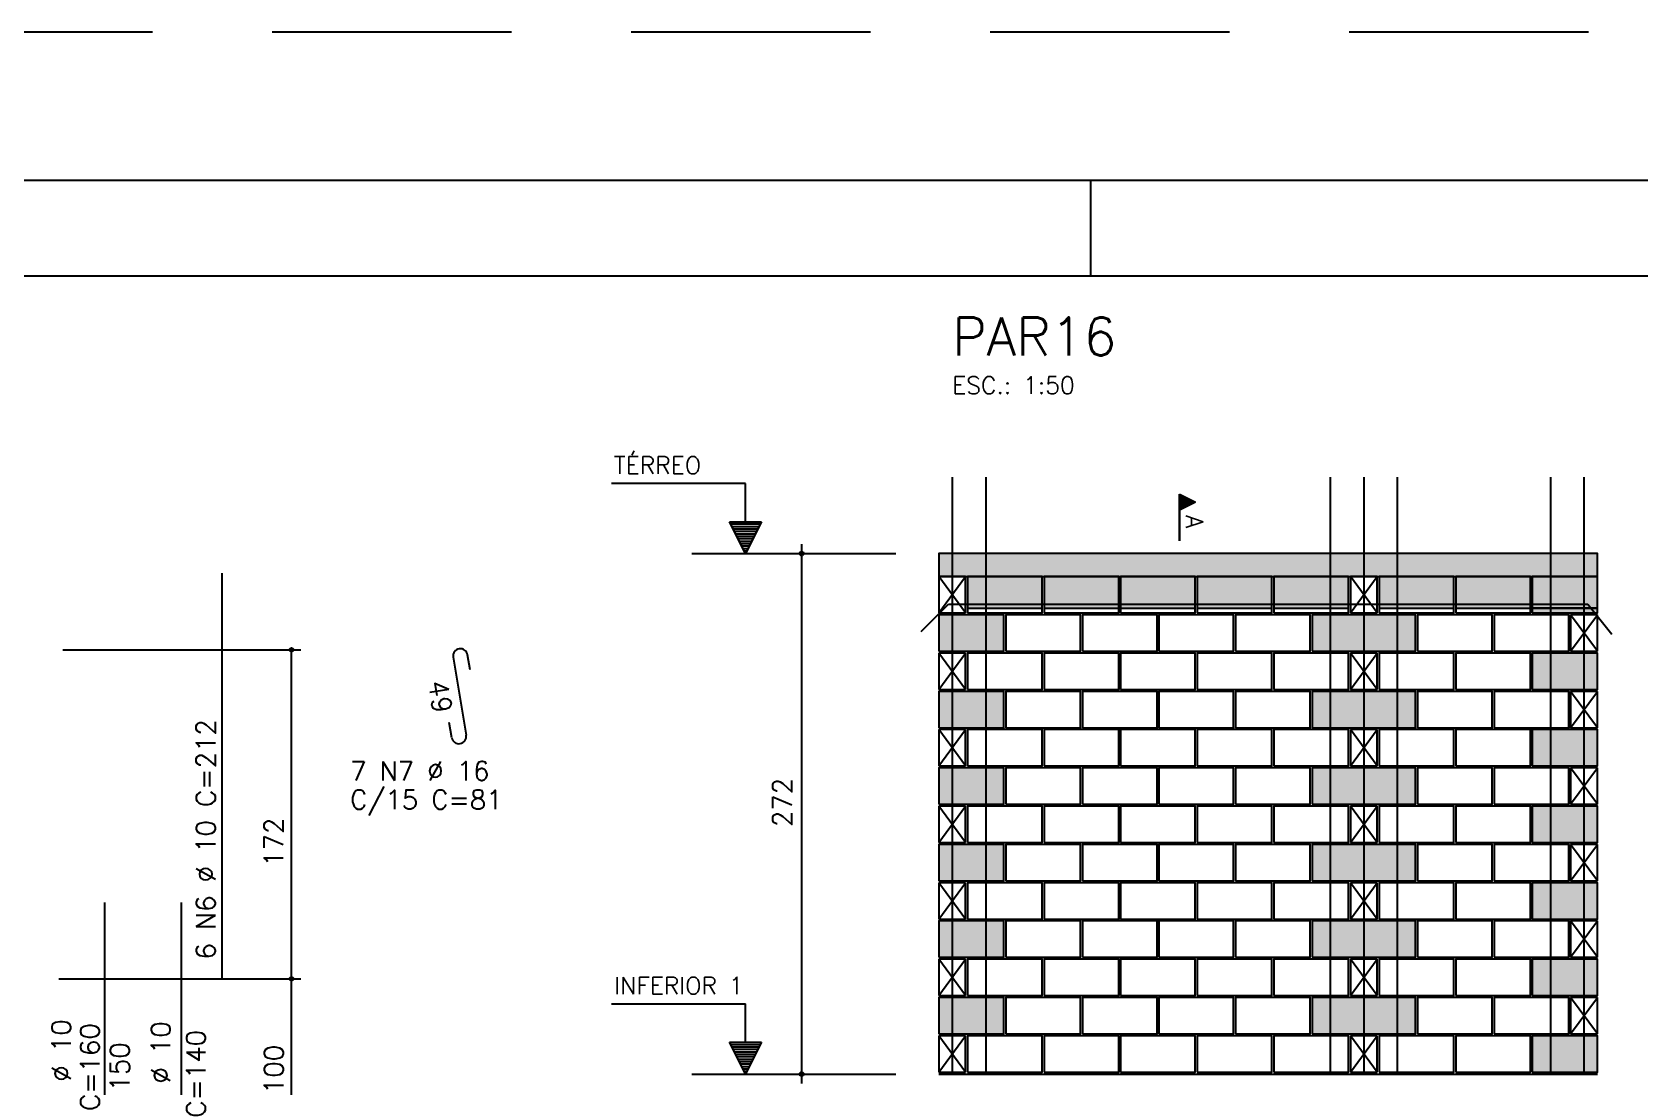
# Model space of a CAD drawing. Extents: x -1.9 to 86, y -1.6 to 60.9.
# Drawn here: x 36.04 to 52.84, y 49.92 to 60.95 of the extents above; entities that cross this region are included whole.
import ezdxf

# ---------------------------------------------------------------- set-up
doc = ezdxf.new("R2010")
doc.units = 0
doc.header["$MEASUREMENT"] = 0
doc.linetypes.add('HIDDEN', pattern=[0.375, 0.25, -0.125])
doc.layers.get('0').update_dxf_attribs({"linetype": 'CONTINUOUS'})
doc.layers.get('Defpoints').update_dxf_attribs({"linetype": 'CONTINUOUS'})
for name, color, linetype in [('ARQ_FOLHA', 7, 'CONTINUOUS'), ('PENA_01', 1, 'CONTINUOUS'), ('PENA_02', 2, 'CONTINUOUS'), ('PENA_03', 3, 'CONTINUOUS'), ('PENA_05', 5, 'CONTINUOUS'), ('PENA_06', 6, 'CONTINUOUS'), ('PENA_09', 254, 'CONTINUOUS'), ('PENA_11', 252, 'CONTINUOUS'), ('PENA_19', 240, 'CONTINUOUS'), ('PENA_21', 100, 'CONTINUOUS')]:
    doc.layers.add(name, color=color, linetype=linetype)
doc.styles.get("Standard").update_dxf_attribs({"font": 'ROMANS.SHX'})

# ---------------------------------------------------------------- blocks, each defined once
blk = doc.blocks.new('FOLHA A1 - 841 X 594')
at = {"layer": 'ARQ_FOLHA', "color": 1}
blk.add_line((-370, 584), (-370, 594), dxfattribs=at)
for points in [[(-841, 0), (0, 0), (0, 594), (-841, 594)], [(-816, 10), (-10, 10), (-10, 584), (-816, 584)]]:
    blk.add_lwpolyline(points, close=True, dxfattribs=at)
at = {"layer": 'Defpoints', "color": 8, "linetype": 'HIDDEN', "ltscale": 100}
blk.add_lwpolyline([(-860.5, 609.5), (-860.5, -15.5), (19.5, -15.5), (19.5, 609.5)], close=True, dxfattribs=at)
blk = doc.blocks.new('*U24')
blk.add_blockref('FOLHA A1 - 841 X 594', (0, 0))

msp = doc.modelspace()

# ---------------------------------------------------------------- linework, layer by layer
at = {"layer": 'PENA_01', "linetype": 'Continuous'}
for p, q in [((42.933913, 55.493578), (45.064776, 55.493578)), ((45.812268, 54.923578), (46.592268, 54.923578)), ((46.612268, 54.923578), (47.392268, 54.923578)), ((47.412268, 54.923578), (48.192268, 54.923578)), ((48.212268, 54.923578), (48.992268, 54.923578)), ((49.012268, 54.923578), (49.792268, 54.923578)), ((50.112268, 54.923578), (50.892268, 54.923578)), ((50.912268, 54.923578), (51.692268, 54.923578)), ((51.712268, 54.923578), (52.392268, 54.923578)), ((42.933913, 50.053578), (45.064776, 50.053578))]:
    msp.add_line(p, q, dxfattribs=at)
at = {"layer": 'PENA_02', "linetype": 'Continuous'}
for p, q in [((45.792268, 55.253578), (45.512268, 55.253578)), ((45.512268, 55.253578), (45.512268, 54.873578)), ((45.792268, 54.873578), (45.792268, 55.253578)), ((50.092268, 55.253578), (49.812268, 55.253578)), ((49.812268, 55.253578), (49.812268, 54.873578)), ((50.092268, 54.873578), (50.092268, 55.253578)), ((45.512268, 54.873578), (45.792268, 54.873578)), ((49.812268, 54.873578), (50.092268, 54.873578)), ((52.392268, 54.853578), (52.112268, 54.853578)), ((52.112268, 54.853578), (52.112268, 54.473578)), ((52.392268, 54.473578), (52.392268, 54.853578)), ((45.792268, 54.453578), (45.512268, 54.453578)), ((45.512268, 54.453578), (45.512268, 54.073578)), ((45.792268, 54.073578), (45.792268, 54.453578)), ((50.092268, 54.453578), (49.812268, 54.453578)), ((49.812268, 54.453578), (49.812268, 54.073578)), ((50.092268, 54.073578), (50.092268, 54.453578)), ((52.112268, 54.473578), (52.392268, 54.473578)), ((45.512268, 54.073578), (45.792268, 54.073578)), ((49.812268, 54.073578), (50.092268, 54.073578)), ((52.392268, 54.053578), (52.112268, 54.053578)), ((52.112268, 54.053578), (52.112268, 53.673578)), ((52.392268, 53.673578), (52.392268, 54.053578)), ((45.792268, 53.653578), (45.512268, 53.653578)), ((45.512268, 53.653578), (45.512268, 53.273578)), ((45.792268, 53.273578), (45.792268, 53.653578)), ((50.092268, 53.653578), (49.812268, 53.653578)), ((49.812268, 53.653578), (49.812268, 53.273578)), ((50.092268, 53.273578), (50.092268, 53.653578)), ((52.112268, 53.673578), (52.392268, 53.673578)), ((45.512268, 53.273578), (45.792268, 53.273578)), ((49.812268, 53.273578), (50.092268, 53.273578)), ((52.392268, 53.253578), (52.112268, 53.253578)), ((52.112268, 53.253578), (52.112268, 52.873578)), ((52.392268, 52.873578), (52.392268, 53.253578)), ((45.792268, 52.853578), (45.512268, 52.853578)), ((45.512268, 52.853578), (45.512268, 52.473578)), ((45.792268, 52.473578), (45.792268, 52.853578)), ((50.092268, 52.853578), (49.812268, 52.853578)), ((49.812268, 52.853578), (49.812268, 52.473578)), ((50.092268, 52.473578), (50.092268, 52.853578)), ((52.112268, 52.873578), (52.392268, 52.873578)), ((45.512268, 52.473578), (45.792268, 52.473578)), ((49.812268, 52.473578), (50.092268, 52.473578)), ((52.392268, 52.453578), (52.112268, 52.453578)), ((52.112268, 52.453578), (52.112268, 52.073578)), ((52.392268, 52.073578), (52.392268, 52.453578)), ((52.112268, 52.073578), (52.392268, 52.073578)), ((45.792268, 52.053578), (45.512268, 52.053578)), ((45.512268, 52.053578), (45.512268, 51.673578)), ((45.792268, 51.673578), (45.792268, 52.053578)), ((50.092268, 52.053578), (49.812268, 52.053578)), ((49.812268, 52.053578), (49.812268, 51.673578)), ((50.092268, 51.673578), (50.092268, 52.053578)), ((45.512268, 51.673578), (45.792268, 51.673578)), ((49.812268, 51.673578), (50.092268, 51.673578)), ((52.392268, 51.653578), (52.112268, 51.653578)), ((52.112268, 51.653578), (52.112268, 51.273578)), ((52.392268, 51.273578), (52.392268, 51.653578)), ((45.792268, 51.253578), (45.512268, 51.253578)), ((45.512268, 51.253578), (45.512268, 50.873578)), ((45.792268, 50.873578), (45.792268, 51.253578)), ((50.092268, 51.253578), (49.812268, 51.253578)), ((49.812268, 51.253578), (49.812268, 50.873578)), ((50.092268, 50.873578), (50.092268, 51.253578)), ((52.112268, 51.273578), (52.392268, 51.273578)), ((45.512268, 50.873578), (45.792268, 50.873578)), ((49.812268, 50.873578), (50.092268, 50.873578)), ((52.392268, 50.853578), (52.112268, 50.853578)), ((52.112268, 50.853578), (52.112268, 50.473578)), ((52.392268, 50.473578), (52.392268, 50.853578)), ((45.792268, 50.453578), (45.512268, 50.453578)), ((45.512268, 50.453578), (45.512268, 50.073578)), ((45.792268, 50.073578), (45.792268, 50.453578)), ((50.092268, 50.453578), (49.812268, 50.453578)), ((49.812268, 50.453578), (49.812268, 50.073578)), ((50.092268, 50.073578), (50.092268, 50.453578)), ((52.112268, 50.473578), (52.392268, 50.473578)), ((45.512268, 50.073578), (45.792268, 50.073578)), ((45.512268, 50.053578), (52.392268, 50.053578)), ((49.812268, 50.073578), (50.092268, 50.073578))]:
    msp.add_line(p, q, dxfattribs=at)
for points in [[(45.512268, 55.253578), (52.392268, 55.253578), (52.392268, 55.493578), (45.512268, 55.493578), (45.512268, 55.253578)], [(45.812268, 54.873578), (46.592268, 54.873578), (46.592268, 55.253578), (45.812268, 55.253578), (45.812268, 54.873578)], [(46.612268, 54.873578), (47.392268, 54.873578), (47.392268, 55.253578), (46.612268, 55.253578), (46.612268, 54.873578)], [(47.412268, 54.873578), (48.192268, 54.873578), (48.192268, 55.253578), (47.412268, 55.253578), (47.412268, 54.873578)], [(48.212268, 54.873578), (48.992268, 54.873578), (48.992268, 55.253578), (48.212268, 55.253578), (48.212268, 54.873578)], [(49.012268, 54.873578), (49.792268, 54.873578), (49.792268, 55.253578), (49.012268, 55.253578), (49.012268, 54.873578)], [(50.112268, 54.873578), (50.892268, 54.873578), (50.892268, 55.253578), (50.112268, 55.253578), (50.112268, 54.873578)], [(50.912268, 54.873578), (51.692268, 54.873578), (51.692268, 55.253578), (50.912268, 55.253578), (50.912268, 54.873578)], [(51.712268, 54.873578), (52.392268, 54.873578), (52.392268, 55.253578), (51.712268, 55.253578), (51.712268, 54.873578)], [(45.512268, 54.473578), (46.192268, 54.473578), (46.192268, 54.853578), (45.512268, 54.853578), (45.512268, 54.473578)], [(46.212268, 54.473578), (46.992268, 54.473578), (46.992268, 54.853578), (46.212268, 54.853578), (46.212268, 54.473578)], [(47.012268, 54.473578), (47.792268, 54.473578), (47.792268, 54.853578), (47.012268, 54.853578), (47.012268, 54.473578)], [(47.812268, 54.473578), (48.592268, 54.473578), (48.592268, 54.853578), (47.812268, 54.853578), (47.812268, 54.473578)], [(48.612268, 54.473578), (49.392268, 54.473578), (49.392268, 54.853578), (48.612268, 54.853578), (48.612268, 54.473578)], [(49.412268, 54.473578), (50.492268, 54.473578), (50.492268, 54.853578), (49.412268, 54.853578), (49.412268, 54.473578)], [(50.512268, 54.473578), (51.292268, 54.473578), (51.292268, 54.853578), (50.512268, 54.853578), (50.512268, 54.473578)], [(51.312268, 54.473578), (52.092268, 54.473578), (52.092268, 54.853578), (51.312268, 54.853578), (51.312268, 54.473578)], [(45.812268, 54.073578), (46.592268, 54.073578), (46.592268, 54.453578), (45.812268, 54.453578), (45.812268, 54.073578)], [(46.612268, 54.073578), (47.392268, 54.073578), (47.392268, 54.453578), (46.612268, 54.453578), (46.612268, 54.073578)], [(47.412268, 54.073578), (48.192268, 54.073578), (48.192268, 54.453578), (47.412268, 54.453578), (47.412268, 54.073578)], [(48.212268, 54.073578), (48.992268, 54.073578), (48.992268, 54.453578), (48.212268, 54.453578), (48.212268, 54.073578)], [(49.012268, 54.073578), (49.792268, 54.073578), (49.792268, 54.453578), (49.012268, 54.453578), (49.012268, 54.073578)], [(50.112268, 54.073578), (50.892268, 54.073578), (50.892268, 54.453578), (50.112268, 54.453578), (50.112268, 54.073578)], [(50.912268, 54.073578), (51.692268, 54.073578), (51.692268, 54.453578), (50.912268, 54.453578), (50.912268, 54.073578)], [(51.712268, 54.073578), (52.392268, 54.073578), (52.392268, 54.453578), (51.712268, 54.453578), (51.712268, 54.073578)], [(45.512268, 53.673578), (46.192268, 53.673578), (46.192268, 54.053578), (45.512268, 54.053578), (45.512268, 53.673578)], [(46.212268, 53.673578), (46.992268, 53.673578), (46.992268, 54.053578), (46.212268, 54.053578), (46.212268, 53.673578)], [(47.012268, 53.673578), (47.792268, 53.673578), (47.792268, 54.053578), (47.012268, 54.053578), (47.012268, 53.673578)], [(47.812268, 53.673578), (48.592268, 53.673578), (48.592268, 54.053578), (47.812268, 54.053578), (47.812268, 53.673578)], [(48.612268, 53.673578), (49.392268, 53.673578), (49.392268, 54.053578), (48.612268, 54.053578), (48.612268, 53.673578)], [(49.412268, 53.673578), (50.492268, 53.673578), (50.492268, 54.053578), (49.412268, 54.053578), (49.412268, 53.673578)], [(50.512268, 53.673578), (51.292268, 53.673578), (51.292268, 54.053578), (50.512268, 54.053578), (50.512268, 53.673578)], [(51.312268, 53.673578), (52.092268, 53.673578), (52.092268, 54.053578), (51.312268, 54.053578), (51.312268, 53.673578)], [(45.812268, 53.273578), (46.592268, 53.273578), (46.592268, 53.653578), (45.812268, 53.653578), (45.812268, 53.273578)], [(46.612268, 53.273578), (47.392268, 53.273578), (47.392268, 53.653578), (46.612268, 53.653578), (46.612268, 53.273578)], [(47.412268, 53.273578), (48.192268, 53.273578), (48.192268, 53.653578), (47.412268, 53.653578), (47.412268, 53.273578)], [(48.212268, 53.273578), (48.992268, 53.273578), (48.992268, 53.653578), (48.212268, 53.653578), (48.212268, 53.273578)], [(49.012268, 53.273578), (49.792268, 53.273578), (49.792268, 53.653578), (49.012268, 53.653578), (49.012268, 53.273578)], [(50.112268, 53.273578), (50.892268, 53.273578), (50.892268, 53.653578), (50.112268, 53.653578), (50.112268, 53.273578)], [(50.912268, 53.273578), (51.692268, 53.273578), (51.692268, 53.653578), (50.912268, 53.653578), (50.912268, 53.273578)], [(51.712268, 53.273578), (52.392268, 53.273578), (52.392268, 53.653578), (51.712268, 53.653578), (51.712268, 53.273578)], [(45.512268, 52.873578), (46.192268, 52.873578), (46.192268, 53.253578), (45.512268, 53.253578), (45.512268, 52.873578)], [(46.212268, 52.873578), (46.992268, 52.873578), (46.992268, 53.253578), (46.212268, 53.253578), (46.212268, 52.873578)], [(47.012268, 52.873578), (47.792268, 52.873578), (47.792268, 53.253578), (47.012268, 53.253578), (47.012268, 52.873578)], [(47.812268, 52.873578), (48.592268, 52.873578), (48.592268, 53.253578), (47.812268, 53.253578), (47.812268, 52.873578)], [(48.612268, 52.873578), (49.392268, 52.873578), (49.392268, 53.253578), (48.612268, 53.253578), (48.612268, 52.873578)], [(49.412268, 52.873578), (50.492268, 52.873578), (50.492268, 53.253578), (49.412268, 53.253578), (49.412268, 52.873578)], [(50.512268, 52.873578), (51.292268, 52.873578), (51.292268, 53.253578), (50.512268, 53.253578), (50.512268, 52.873578)], [(51.312268, 52.873578), (52.092268, 52.873578), (52.092268, 53.253578), (51.312268, 53.253578), (51.312268, 52.873578)], [(45.812268, 52.473578), (46.592268, 52.473578), (46.592268, 52.853578), (45.812268, 52.853578), (45.812268, 52.473578)], [(46.612268, 52.473578), (47.392268, 52.473578), (47.392268, 52.853578), (46.612268, 52.853578), (46.612268, 52.473578)], [(47.412268, 52.473578), (48.192268, 52.473578), (48.192268, 52.853578), (47.412268, 52.853578), (47.412268, 52.473578)], [(48.212268, 52.473578), (48.992268, 52.473578), (48.992268, 52.853578), (48.212268, 52.853578), (48.212268, 52.473578)], [(49.012268, 52.473578), (49.792268, 52.473578), (49.792268, 52.853578), (49.012268, 52.853578), (49.012268, 52.473578)], [(50.112268, 52.473578), (50.892268, 52.473578), (50.892268, 52.853578), (50.112268, 52.853578), (50.112268, 52.473578)], [(50.912268, 52.473578), (51.692268, 52.473578), (51.692268, 52.853578), (50.912268, 52.853578), (50.912268, 52.473578)], [(51.712268, 52.473578), (52.392268, 52.473578), (52.392268, 52.853578), (51.712268, 52.853578), (51.712268, 52.473578)], [(45.512268, 52.073578), (46.192268, 52.073578), (46.192268, 52.453578), (45.512268, 52.453578), (45.512268, 52.073578)], [(46.212268, 52.073578), (46.992268, 52.073578), (46.992268, 52.453578), (46.212268, 52.453578), (46.212268, 52.073578)], [(47.012268, 52.073578), (47.792268, 52.073578), (47.792268, 52.453578), (47.012268, 52.453578), (47.012268, 52.073578)], [(47.812268, 52.073578), (48.592268, 52.073578), (48.592268, 52.453578), (47.812268, 52.453578), (47.812268, 52.073578)], [(48.612268, 52.073578), (49.392268, 52.073578), (49.392268, 52.453578), (48.612268, 52.453578), (48.612268, 52.073578)], [(49.412268, 52.073578), (50.492268, 52.073578), (50.492268, 52.453578), (49.412268, 52.453578), (49.412268, 52.073578)], [(50.512268, 52.073578), (51.292268, 52.073578), (51.292268, 52.453578), (50.512268, 52.453578), (50.512268, 52.073578)], [(51.312268, 52.073578), (52.092268, 52.073578), (52.092268, 52.453578), (51.312268, 52.453578), (51.312268, 52.073578)], [(45.812268, 51.673578), (46.592268, 51.673578), (46.592268, 52.053578), (45.812268, 52.053578), (45.812268, 51.673578)], [(46.612268, 51.673578), (47.392268, 51.673578), (47.392268, 52.053578), (46.612268, 52.053578), (46.612268, 51.673578)], [(47.412268, 51.673578), (48.192268, 51.673578), (48.192268, 52.053578), (47.412268, 52.053578), (47.412268, 51.673578)], [(48.212268, 51.673578), (48.992268, 51.673578), (48.992268, 52.053578), (48.212268, 52.053578), (48.212268, 51.673578)], [(49.012268, 51.673578), (49.792268, 51.673578), (49.792268, 52.053578), (49.012268, 52.053578), (49.012268, 51.673578)], [(50.112268, 51.673578), (50.892268, 51.673578), (50.892268, 52.053578), (50.112268, 52.053578), (50.112268, 51.673578)], [(50.912268, 51.673578), (51.692268, 51.673578), (51.692268, 52.053578), (50.912268, 52.053578), (50.912268, 51.673578)], [(51.712268, 51.673578), (52.392268, 51.673578), (52.392268, 52.053578), (51.712268, 52.053578), (51.712268, 51.673578)], [(45.512268, 51.273578), (46.192268, 51.273578), (46.192268, 51.653578), (45.512268, 51.653578), (45.512268, 51.273578)], [(46.212268, 51.273578), (46.992268, 51.273578), (46.992268, 51.653578), (46.212268, 51.653578), (46.212268, 51.273578)], [(47.012268, 51.273578), (47.792268, 51.273578), (47.792268, 51.653578), (47.012268, 51.653578), (47.012268, 51.273578)], [(47.812268, 51.273578), (48.592268, 51.273578), (48.592268, 51.653578), (47.812268, 51.653578), (47.812268, 51.273578)], [(48.612268, 51.273578), (49.392268, 51.273578), (49.392268, 51.653578), (48.612268, 51.653578), (48.612268, 51.273578)], [(49.412268, 51.273578), (50.492268, 51.273578), (50.492268, 51.653578), (49.412268, 51.653578), (49.412268, 51.273578)], [(50.512268, 51.273578), (51.292268, 51.273578), (51.292268, 51.653578), (50.512268, 51.653578), (50.512268, 51.273578)], [(51.312268, 51.273578), (52.092268, 51.273578), (52.092268, 51.653578), (51.312268, 51.653578), (51.312268, 51.273578)], [(45.812268, 50.873578), (46.592268, 50.873578), (46.592268, 51.253578), (45.812268, 51.253578), (45.812268, 50.873578)], [(46.612268, 50.873578), (47.392268, 50.873578), (47.392268, 51.253578), (46.612268, 51.253578), (46.612268, 50.873578)], [(47.412268, 50.873578), (48.192268, 50.873578), (48.192268, 51.253578), (47.412268, 51.253578), (47.412268, 50.873578)], [(48.212268, 50.873578), (48.992268, 50.873578), (48.992268, 51.253578), (48.212268, 51.253578), (48.212268, 50.873578)], [(49.012268, 50.873578), (49.792268, 50.873578), (49.792268, 51.253578), (49.012268, 51.253578), (49.012268, 50.873578)], [(50.112268, 50.873578), (50.892268, 50.873578), (50.892268, 51.253578), (50.112268, 51.253578), (50.112268, 50.873578)], [(50.912268, 50.873578), (51.692268, 50.873578), (51.692268, 51.253578), (50.912268, 51.253578), (50.912268, 50.873578)], [(51.712268, 50.873578), (52.392268, 50.873578), (52.392268, 51.253578), (51.712268, 51.253578), (51.712268, 50.873578)], [(45.512268, 50.473578), (46.192268, 50.473578), (46.192268, 50.853578), (45.512268, 50.853578), (45.512268, 50.473578)], [(46.212268, 50.473578), (46.992268, 50.473578), (46.992268, 50.853578), (46.212268, 50.853578), (46.212268, 50.473578)], [(47.012268, 50.473578), (47.792268, 50.473578), (47.792268, 50.853578), (47.012268, 50.853578), (47.012268, 50.473578)], [(47.812268, 50.473578), (48.592268, 50.473578), (48.592268, 50.853578), (47.812268, 50.853578), (47.812268, 50.473578)], [(48.612268, 50.473578), (49.392268, 50.473578), (49.392268, 50.853578), (48.612268, 50.853578), (48.612268, 50.473578)], [(49.412268, 50.473578), (50.492268, 50.473578), (50.492268, 50.853578), (49.412268, 50.853578), (49.412268, 50.473578)], [(50.512268, 50.473578), (51.292268, 50.473578), (51.292268, 50.853578), (50.512268, 50.853578), (50.512268, 50.473578)], [(51.312268, 50.473578), (52.092268, 50.473578), (52.092268, 50.853578), (51.312268, 50.853578), (51.312268, 50.473578)], [(45.812268, 50.073578), (46.592268, 50.073578), (46.592268, 50.453578), (45.812268, 50.453578), (45.812268, 50.073578)], [(46.612268, 50.073578), (47.392268, 50.073578), (47.392268, 50.453578), (46.612268, 50.453578), (46.612268, 50.073578)], [(47.412268, 50.073578), (48.192268, 50.073578), (48.192268, 50.453578), (47.412268, 50.453578), (47.412268, 50.073578)], [(48.212268, 50.073578), (48.992268, 50.073578), (48.992268, 50.453578), (48.212268, 50.453578), (48.212268, 50.073578)], [(49.012268, 50.073578), (49.792268, 50.073578), (49.792268, 50.453578), (49.012268, 50.453578), (49.012268, 50.073578)], [(50.112268, 50.073578), (50.892268, 50.073578), (50.892268, 50.453578), (50.112268, 50.453578), (50.112268, 50.073578)], [(50.912268, 50.073578), (51.692268, 50.073578), (51.692268, 50.453578), (50.912268, 50.453578), (50.912268, 50.073578)], [(51.712268, 50.073578), (52.392268, 50.073578), (52.392268, 50.453578), (51.712268, 50.453578), (51.712268, 50.073578)]]:
    msp.add_lwpolyline(points, dxfattribs=at)
for centre, radius in [((44.080058, 55.493578), 0.02), ((44.080058, 55.493578), 0.01), ((38.749803, 54.487978), 0.02), ((38.749803, 54.487978), 0.01), ((38.749803, 51.047978), 0.02), ((38.749803, 51.047978), 0.01), ((44.080058, 50.053578), 0.02), ((44.080058, 50.053578), 0.01)]:
    msp.add_circle(centre, radius, dxfattribs=at)
at = {"layer": 'PENA_03', "linetype": 'Continuous'}
for p, q in [((43.492911, 56.225443), (42.092911, 56.225443)), ((43.492911, 55.825443), (43.492911, 56.225443)), ((43.494311, 55.825443), (43.494311, 56.226843)), ((48.026503, 55.628685), (48.026503, 56.115067)), ((48.026503, 56.115067), (48.192436, 56.032101)), ((48.027198, 56.113939), (48.190875, 56.032101)), ((48.027199, 56.113939), (48.027199, 55.950262)), ((48.039267, 56.108685), (48.039267, 55.955516)), ((48.052031, 56.102303), (48.052031, 55.961898)), ((48.064795, 56.095921), (48.064795, 55.96828)), ((48.192436, 56.032101), (48.027198, 55.949482)), ((48.190875, 56.032101), (48.027199, 55.950262)), ((48.027199, 55.949482), (48.027199, 55.628685)), ((48.077559, 56.089539), (48.077559, 55.974662)), ((48.090323, 56.083157), (48.090323, 55.981044)), ((48.103087, 56.076775), (48.103087, 55.987426)), ((48.115851, 56.070393), (48.115851, 55.993808)), ((48.128615, 56.064011), (48.128615, 56.00019)), ((48.141379, 56.057629), (48.141379, 56.006572)), ((48.154143, 56.051247), (48.154143, 56.012954)), ((48.166908, 56.044865), (48.166908, 56.019336)), ((48.179672, 56.038483), (48.179672, 56.025719)), ((43.493611, 55.493578), (43.327678, 55.825443)), ((43.327678, 55.825443), (43.492911, 55.825443)), ((43.493611, 55.4967), (43.329934, 55.824052)), ((43.657287, 55.824052), (43.329934, 55.824052)), ((43.64678, 55.799915), (43.340442, 55.799915)), ((43.634016, 55.774387), (43.353206, 55.774387)), ((43.659544, 55.825443), (43.493611, 55.493578)), ((43.657287, 55.824053), (43.493611, 55.496699)), ((43.494311, 55.825443), (43.659544, 55.825443)), ((43.621252, 55.748859), (43.36597, 55.748859)), ((43.608487, 55.723331), (43.378734, 55.723331)), ((43.595723, 55.697803), (43.391498, 55.697803)), ((43.582959, 55.672275), (43.404262, 55.672275)), ((43.570195, 55.646747), (43.417026, 55.646747)), ((43.557431, 55.621219), (43.42979, 55.621219)), ((43.544667, 55.595691), (43.442554, 55.595691)), ((44.080058, 49.953045), (44.080058, 55.593578)), ((43.531903, 55.570163), (43.455318, 55.570163)), ((43.519139, 55.544634), (43.468082, 55.544634)), ((43.506375, 55.519106), (43.480847, 55.519106)), ((45.512268, 54.873578), (45.792268, 55.253578)), ((45.792268, 54.873578), (45.512268, 55.253578)), ((49.812268, 54.873578), (50.092268, 55.253578)), ((50.092268, 54.873578), (49.812268, 55.253578)), ((52.112268, 54.473578), (52.392268, 54.853578)), ((52.392268, 54.473578), (52.112268, 54.853578)), ((36.360487, 54.487978), (38.849803, 54.487978)), ((38.749803, 48.947445), (38.749803, 54.487978)), ((45.512268, 54.073578), (45.792268, 54.453578)), ((45.792268, 54.073578), (45.512268, 54.453578)), ((49.812268, 54.073578), (50.092268, 54.453578)), ((50.092268, 54.073578), (49.812268, 54.453578)), ((52.112268, 53.673578), (52.392268, 54.053578)), ((52.392268, 53.673578), (52.112268, 54.053578)), ((45.512268, 53.273578), (45.792268, 53.653578)), ((45.792268, 53.273578), (45.512268, 53.653578)), ((49.812268, 53.273578), (50.092268, 53.653578)), ((50.092268, 53.273578), (49.812268, 53.653578)), ((52.112268, 52.873578), (52.392268, 53.253578)), ((52.392268, 52.873578), (52.112268, 53.253578)), ((45.512268, 52.473578), (45.792268, 52.853578)), ((45.792268, 52.473578), (45.512268, 52.853578)), ((49.812268, 52.473578), (50.092268, 52.853578)), ((50.092268, 52.473578), (49.812268, 52.853578)), ((52.112268, 52.073578), (52.392268, 52.453578)), ((52.392268, 52.073578), (52.112268, 52.453578)), ((45.512268, 51.673578), (45.792268, 52.053578)), ((45.792268, 51.673578), (45.512268, 52.053578)), ((49.812268, 51.673578), (50.092268, 52.053578)), ((50.092268, 51.673578), (49.812268, 52.053578)), ((52.112268, 51.273578), (52.392268, 51.653578)), ((52.392268, 51.273578), (52.112268, 51.653578)), ((45.512268, 50.873578), (45.792268, 51.253578)), ((45.792268, 50.873578), (45.512268, 51.253578)), ((49.812268, 50.873578), (50.092268, 51.253578)), ((50.092268, 50.873578), (49.812268, 51.253578)), ((36.318556, 51.047978), (38.849803, 51.047978)), ((43.492911, 50.785443), (42.092911, 50.785443)), ((43.492911, 50.385443), (43.492911, 50.785443)), ((43.494311, 50.385443), (43.494311, 50.786843)), ((52.112268, 50.473578), (52.392268, 50.853578)), ((52.392268, 50.473578), (52.112268, 50.853578)), ((43.493611, 50.053578), (43.327678, 50.385443)), ((43.327678, 50.385443), (43.492911, 50.385443)), ((43.493611, 50.0567), (43.329934, 50.384052)), ((43.657287, 50.384052), (43.329934, 50.384052)), ((43.659544, 50.385443), (43.493611, 50.053578)), ((43.657287, 50.384053), (43.493611, 50.056699)), ((43.494311, 50.385443), (43.659544, 50.385443)), ((45.512268, 50.073578), (45.792268, 50.453578)), ((45.792268, 50.073578), (45.512268, 50.453578)), ((49.812268, 50.073578), (50.092268, 50.453578)), ((50.092268, 50.073578), (49.812268, 50.453578)), ((43.64678, 50.359915), (43.340442, 50.359915)), ((43.634016, 50.334387), (43.353206, 50.334387)), ((43.621252, 50.308859), (43.36597, 50.308859)), ((43.608487, 50.283331), (43.378734, 50.283331)), ((43.595723, 50.257803), (43.391498, 50.257803)), ((43.582959, 50.232275), (43.404262, 50.232275)), ((43.570195, 50.206747), (43.417026, 50.206747)), ((43.557431, 50.181219), (43.42979, 50.181219)), ((43.544667, 50.155691), (43.442554, 50.155691)), ((43.531903, 50.130163), (43.455318, 50.130163)), ((43.519139, 50.104634), (43.468082, 50.104634)), ((43.506375, 50.079106), (43.480847, 50.079106))]:
    msp.add_line(p, q, dxfattribs=at)
at = {"layer": 'PENA_05', "linetype": 'Continuous'}
for p, q in [((38.026053, 51.047978), (38.026053, 55.287978)), ((45.329426, 54.680735), (45.612268, 54.963578)), ((45.612268, 54.963578), (52.292268, 54.963578)), ((52.292268, 54.963578), (52.542932, 54.651861)), ((40.615677, 54.278593), (40.589451, 54.436429)), ((40.439507, 54.411514), (40.575272, 53.594442)), ((40.425328, 53.569527), (40.399102, 53.727363)), ((36.800129, 48.847978), (36.800129, 51.847978)), ((37.600129, 49.047978), (37.600129, 51.847978))]:
    msp.add_line(p, q, dxfattribs=at)
for points in [[(45.652268, 56.293578), (45.652268, 50.053578)], [(46.002268, 56.293578), (46.002268, 50.053578)], [(49.602268, 56.293578), (49.602268, 50.053578)], [(49.952268, 56.293578), (49.952268, 50.053578)], [(50.302268, 56.293578), (50.302268, 50.053578)], [(51.902268, 56.293578), (51.902268, 50.053578)], [(52.252268, 56.293578), (52.252268, 50.053578)]]:
    msp.add_lwpolyline(points, dxfattribs=at)
for centre, start, end in [((40.514479, 54.423971), 9.434094, 189.434094), ((40.5003, 53.581984), 189.434094, 9.434094)]:
    msp.add_arc(centre, 0.076, start, end, dxfattribs=at)
at = {"layer": 'PENA_09', "linetype": 'Continuous'}
for points in [[(45.812268, 54.923578), (46.592268, 54.923578), (46.592268, 55.253578), (45.812268, 55.253578), (45.812268, 54.923578)], [(46.612268, 54.923578), (47.392268, 54.923578), (47.392268, 55.253578), (46.612268, 55.253578), (46.612268, 54.923578)], [(47.412268, 54.923578), (48.192268, 54.923578), (48.192268, 55.253578), (47.412268, 55.253578), (47.412268, 54.923578)], [(48.212268, 54.923578), (48.992268, 54.923578), (48.992268, 55.253578), (48.212268, 55.253578), (48.212268, 54.923578)], [(49.012268, 54.923578), (49.792268, 54.923578), (49.792268, 55.253578), (49.012268, 55.253578), (49.012268, 54.923578)], [(50.112268, 54.923578), (50.892268, 54.923578), (50.892268, 55.253578), (50.112268, 55.253578), (50.112268, 54.923578)], [(50.912268, 54.923578), (51.692268, 54.923578), (51.692268, 55.253578), (50.912268, 55.253578), (50.912268, 54.923578)], [(51.712268, 54.923578), (52.392268, 54.923578), (52.392268, 55.253578), (51.712268, 55.253578), (51.712268, 54.923578)]]:
    msp.add_lwpolyline(points, dxfattribs=at)
for points in [[(45.812268, 54.923578), (46.592268, 54.923578), (46.592268, 55.253578)], [(45.812268, 54.923578), (46.592268, 55.253578), (45.812268, 55.253578)], [(45.812268, 54.923578), (45.812268, 55.253578), (45.812268, 54.923578)], [(46.612268, 54.923578), (47.392268, 54.923578), (47.392268, 55.253578)], [(46.612268, 54.923578), (47.392268, 55.253578), (46.612268, 55.253578)], [(46.612268, 54.923578), (46.612268, 55.253578), (46.612268, 54.923578)], [(47.412268, 54.923578), (48.192268, 54.923578), (48.192268, 55.253578)], [(47.412268, 54.923578), (48.192268, 55.253578), (47.412268, 55.253578)], [(47.412268, 54.923578), (47.412268, 55.253578), (47.412268, 54.923578)], [(48.212268, 54.923578), (48.992268, 54.923578), (48.992268, 55.253578)], [(48.212268, 54.923578), (48.992268, 55.253578), (48.212268, 55.253578)], [(48.212268, 54.923578), (48.212268, 55.253578), (48.212268, 54.923578)], [(49.012268, 54.923578), (49.792268, 54.923578), (49.792268, 55.253578)], [(49.012268, 54.923578), (49.792268, 55.253578), (49.012268, 55.253578)], [(49.012268, 54.923578), (49.012268, 55.253578), (49.012268, 54.923578)], [(50.112268, 54.923578), (50.892268, 54.923578), (50.892268, 55.253578)], [(50.112268, 54.923578), (50.892268, 55.253578), (50.112268, 55.253578)], [(50.112268, 54.923578), (50.112268, 55.253578), (50.112268, 54.923578)], [(50.912268, 54.923578), (51.692268, 54.923578), (51.692268, 55.253578)], [(50.912268, 54.923578), (51.692268, 55.253578), (50.912268, 55.253578)], [(50.912268, 54.923578), (50.912268, 55.253578), (50.912268, 54.923578)], [(51.712268, 54.923578), (52.392268, 54.923578), (52.392268, 55.253578)], [(51.712268, 54.923578), (52.392268, 55.253578), (51.712268, 55.253578)], [(51.712268, 54.923578), (51.712268, 55.253578), (51.712268, 54.923578)]]:
    msp.add_solid(points, dxfattribs=at)
at = {"layer": 'PENA_11', "linetype": 'Continuous'}
for points in [[(45.512268, 55.253578), (52.392268, 55.253578), (52.392268, 55.493578)], [(45.512268, 55.253578), (52.392268, 55.493578), (45.512268, 55.493578)], [(45.512268, 55.253578), (45.512268, 55.493578), (45.512268, 55.253578)]]:
    msp.add_solid(points, dxfattribs=at)
at = {"layer": 'PENA_19', "linetype": 'Continuous'}
for points in [[(49.412268, 54.473578), (50.492268, 54.473578), (50.492268, 54.853578), (49.412268, 54.853578), (49.412268, 54.473578)], [(49.412268, 53.673578), (50.492268, 53.673578), (50.492268, 54.053578), (49.412268, 54.053578), (49.412268, 53.673578)], [(49.412268, 52.873578), (50.492268, 52.873578), (50.492268, 53.253578), (49.412268, 53.253578), (49.412268, 52.873578)], [(49.412268, 52.073578), (50.492268, 52.073578), (50.492268, 52.453578), (49.412268, 52.453578), (49.412268, 52.073578)], [(49.412268, 51.273578), (50.492268, 51.273578), (50.492268, 51.653578), (49.412268, 51.653578), (49.412268, 51.273578)], [(49.412268, 50.473578), (50.492268, 50.473578), (50.492268, 50.853578), (49.412268, 50.853578), (49.412268, 50.473578)]]:
    msp.add_lwpolyline(points, dxfattribs=at)
for points in [[(49.412268, 54.473578), (50.492268, 54.473578), (50.492268, 54.853578)], [(49.412268, 54.473578), (50.492268, 54.853578), (49.412268, 54.853578)], [(49.412268, 54.473578), (49.412268, 54.853578), (49.412268, 54.473578)], [(49.412268, 53.673578), (50.492268, 53.673578), (50.492268, 54.053578)], [(49.412268, 53.673578), (50.492268, 54.053578), (49.412268, 54.053578)], [(49.412268, 53.673578), (49.412268, 54.053578), (49.412268, 53.673578)], [(49.412268, 52.873578), (50.492268, 52.873578), (50.492268, 53.253578)], [(49.412268, 52.873578), (50.492268, 53.253578), (49.412268, 53.253578)], [(49.412268, 52.873578), (49.412268, 53.253578), (49.412268, 52.873578)], [(49.412268, 52.073578), (50.492268, 52.073578), (50.492268, 52.453578)], [(49.412268, 52.073578), (50.492268, 52.453578), (49.412268, 52.453578)], [(49.412268, 52.073578), (49.412268, 52.453578), (49.412268, 52.073578)], [(49.412268, 51.273578), (50.492268, 51.273578), (50.492268, 51.653578)], [(49.412268, 51.273578), (50.492268, 51.653578), (49.412268, 51.653578)], [(49.412268, 51.273578), (49.412268, 51.653578), (49.412268, 51.273578)], [(49.412268, 50.473578), (50.492268, 50.473578), (50.492268, 50.853578)], [(49.412268, 50.473578), (50.492268, 50.853578), (49.412268, 50.853578)], [(49.412268, 50.473578), (49.412268, 50.853578), (49.412268, 50.473578)]]:
    msp.add_solid(points, dxfattribs=at)
at = {"layer": 'PENA_21', "linetype": 'Continuous'}
for points in [[(51.712268, 54.873578), (52.392268, 54.873578), (52.392268, 54.923578), (51.712268, 54.923578), (51.712268, 54.873578)], [(45.512268, 54.473578), (46.192268, 54.473578), (46.192268, 54.853578), (45.512268, 54.853578), (45.512268, 54.473578)], [(51.712268, 54.073578), (52.392268, 54.073578), (52.392268, 54.453578), (51.712268, 54.453578), (51.712268, 54.073578)], [(45.512268, 53.673578), (46.192268, 53.673578), (46.192268, 54.053578), (45.512268, 54.053578), (45.512268, 53.673578)], [(51.712268, 53.273578), (52.392268, 53.273578), (52.392268, 53.653578), (51.712268, 53.653578), (51.712268, 53.273578)], [(45.512268, 52.873578), (46.192268, 52.873578), (46.192268, 53.253578), (45.512268, 53.253578), (45.512268, 52.873578)], [(51.712268, 52.473578), (52.392268, 52.473578), (52.392268, 52.853578), (51.712268, 52.853578), (51.712268, 52.473578)], [(45.512268, 52.073578), (46.192268, 52.073578), (46.192268, 52.453578), (45.512268, 52.453578), (45.512268, 52.073578)], [(51.712268, 51.673578), (52.392268, 51.673578), (52.392268, 52.053578), (51.712268, 52.053578), (51.712268, 51.673578)], [(45.512268, 51.273578), (46.192268, 51.273578), (46.192268, 51.653578), (45.512268, 51.653578), (45.512268, 51.273578)], [(51.712268, 50.873578), (52.392268, 50.873578), (52.392268, 51.253578), (51.712268, 51.253578), (51.712268, 50.873578)], [(45.512268, 50.473578), (46.192268, 50.473578), (46.192268, 50.853578), (45.512268, 50.853578), (45.512268, 50.473578)], [(51.712268, 50.073578), (52.392268, 50.073578), (52.392268, 50.453578), (51.712268, 50.453578), (51.712268, 50.073578)]]:
    msp.add_lwpolyline(points, dxfattribs=at)
for points in [[(51.712268, 54.873578), (52.392268, 54.873578), (52.392268, 54.923578)], [(51.712268, 54.873578), (52.392268, 54.923578), (51.712268, 54.923578)], [(51.712268, 54.873578), (51.712268, 54.923578), (51.712268, 54.873578)], [(45.512268, 54.473578), (46.192268, 54.473578), (46.192268, 54.853578)], [(45.512268, 54.473578), (46.192268, 54.853578), (45.512268, 54.853578)], [(45.512268, 54.473578), (45.512268, 54.853578), (45.512268, 54.473578)], [(51.712268, 54.073578), (52.392268, 54.073578), (52.392268, 54.453578)], [(51.712268, 54.073578), (52.392268, 54.453578), (51.712268, 54.453578)], [(51.712268, 54.073578), (51.712268, 54.453578), (51.712268, 54.073578)], [(45.512268, 53.673578), (46.192268, 53.673578), (46.192268, 54.053578)], [(45.512268, 53.673578), (46.192268, 54.053578), (45.512268, 54.053578)], [(45.512268, 53.673578), (45.512268, 54.053578), (45.512268, 53.673578)], [(51.712268, 53.273578), (52.392268, 53.273578), (52.392268, 53.653578)], [(51.712268, 53.273578), (52.392268, 53.653578), (51.712268, 53.653578)], [(51.712268, 53.273578), (51.712268, 53.653578), (51.712268, 53.273578)], [(45.512268, 52.873578), (46.192268, 52.873578), (46.192268, 53.253578)], [(45.512268, 52.873578), (46.192268, 53.253578), (45.512268, 53.253578)], [(45.512268, 52.873578), (45.512268, 53.253578), (45.512268, 52.873578)], [(51.712268, 52.473578), (52.392268, 52.473578), (52.392268, 52.853578)], [(51.712268, 52.473578), (52.392268, 52.853578), (51.712268, 52.853578)], [(51.712268, 52.473578), (51.712268, 52.853578), (51.712268, 52.473578)], [(45.512268, 52.073578), (46.192268, 52.073578), (46.192268, 52.453578)], [(45.512268, 52.073578), (46.192268, 52.453578), (45.512268, 52.453578)], [(45.512268, 52.073578), (45.512268, 52.453578), (45.512268, 52.073578)], [(51.712268, 51.673578), (52.392268, 51.673578), (52.392268, 52.053578)], [(51.712268, 51.673578), (52.392268, 52.053578), (51.712268, 52.053578)], [(51.712268, 51.673578), (51.712268, 52.053578), (51.712268, 51.673578)], [(45.512268, 51.273578), (46.192268, 51.273578), (46.192268, 51.653578)], [(45.512268, 51.273578), (46.192268, 51.653578), (45.512268, 51.653578)], [(45.512268, 51.273578), (45.512268, 51.653578), (45.512268, 51.273578)], [(51.712268, 50.873578), (52.392268, 50.873578), (52.392268, 51.253578)], [(51.712268, 50.873578), (52.392268, 51.253578), (51.712268, 51.253578)], [(51.712268, 50.873578), (51.712268, 51.253578), (51.712268, 50.873578)], [(45.512268, 50.473578), (46.192268, 50.473578), (46.192268, 50.853578)], [(45.512268, 50.473578), (46.192268, 50.853578), (45.512268, 50.853578)], [(45.512268, 50.473578), (45.512268, 50.853578), (45.512268, 50.473578)], [(51.712268, 50.073578), (52.392268, 50.073578), (52.392268, 50.453578)], [(51.712268, 50.073578), (52.392268, 50.453578), (51.712268, 50.453578)], [(51.712268, 50.073578), (51.712268, 50.453578), (51.712268, 50.073578)]]:
    msp.add_solid(points, dxfattribs=at)

# ---------------------------------------------------------------- block references
at = {"xscale": 0.09999999999999938, "yscale": 0.09999999999999938, "zscale": 0.09999999999999938}
msp.add_blockref('*U24', (84.1, -0.004999), dxfattribs=at)

# ---------------------------------------------------------------- texts
at = {"layer": 'PENA_03', "linetype": 'Continuous'}
for s, height, p in [('ESC.: 1:50', 0.18, (45.652268, 57.163578)), ('TÉRREO', 0.18, (42.118618, 56.327317)), ('7 N7 %%c 16', 0.2, (39.362512, 53.122182)), ('C/15 C=81', 0.2, (39.362512, 52.822182)), ('INFERIOR 1', 0.18, (42.123183, 50.887317))]:
    msp.add_text(s, height=height, dxfattribs=at).set_placement(p)
for s, height, rotation, p in [('A', 0.18, 270, (48.093532, 55.896668)), ('49', 0.2, 279.434094, (40.178664, 54.151099)), ('6 N6 %%c 10 C=212', 0.2, 90, (37.955522, 51.251165)), ('272', 0.2, 90, (43.977754, 52.634975)), ('172', 0.2, 90, (38.66441, 52.219784)), ('1 N4 %%c 10', 0.2, 90, (36.445603, 49.168008)), ('C=160', 0.2, 90, (36.745603, 49.668008)), ('5 N5 %%c 10', 0.2, 90, (37.484081, 49.148445)), ('C=140', 0.2, 90, (37.852345, 49.597566)), ('150', 0.2, 90, (37.057478, 49.870756)), ('100', 0.2, 90, (38.666024, 49.844225))]:
    msp.add_text(s, height=height, rotation=rotation, dxfattribs=at).set_placement(p)
at = {"layer": 'PENA_06', "linetype": 'Continuous'}
msp.add_text('PAR16', height=0.4, dxfattribs=at).set_placement((45.652268, 57.563578))

doc.saveas('drawing.dxf')
